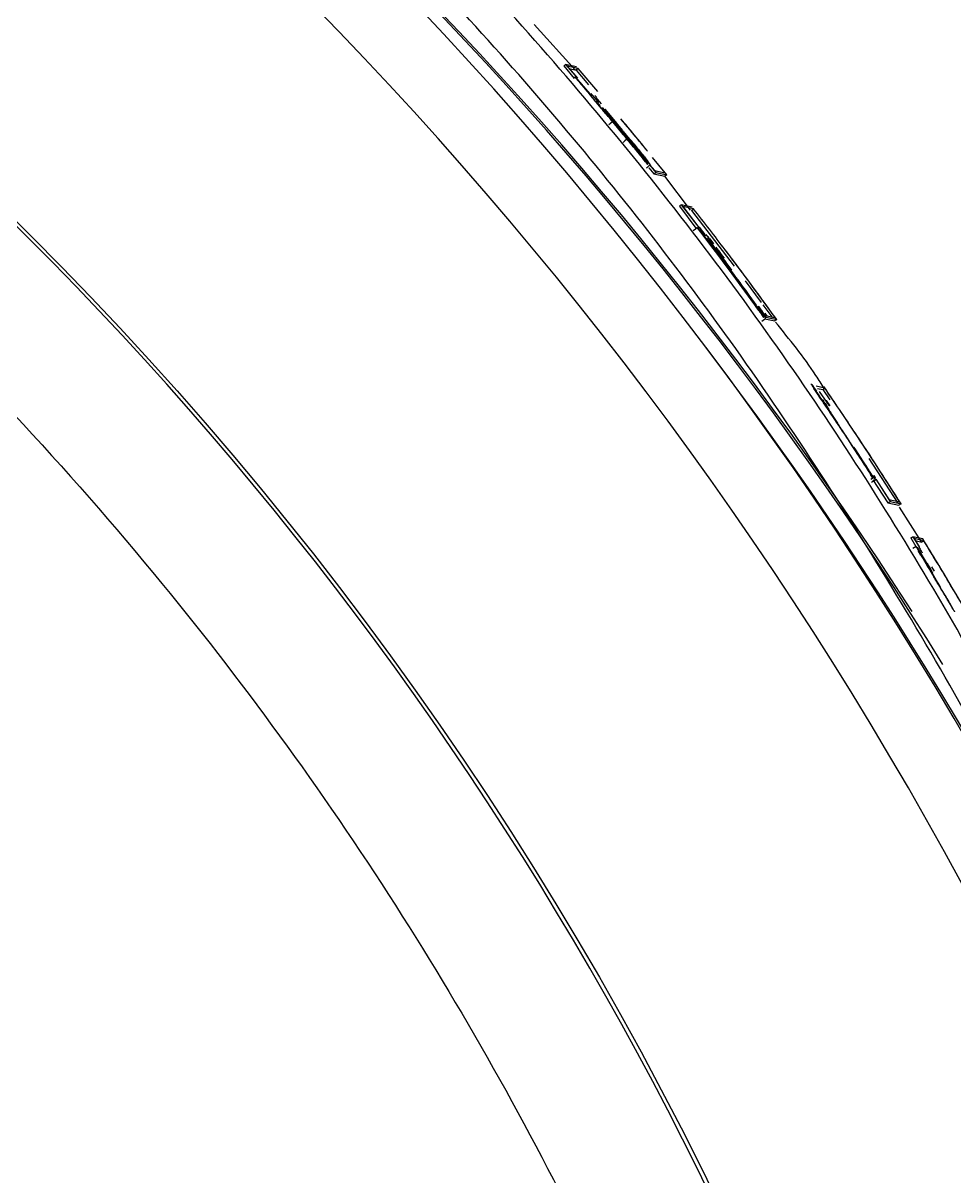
# Model space of a CAD drawing. Header units: millimetres. Extents: x 2454 to 4226, y 715 to 1968.
# Drawn here: x 3699 to 3715.88, y 1784.56 to 1805.46 of the extents above; entities that cross this region are included whole.
import ezdxf

# ---------------------------------------------------------------- set-up
doc = ezdxf.new("R2010")
doc.units = ezdxf.units.MM

msp = doc.modelspace()

# ---------------------------------------------------------------- linework, layer by layer
at = {"color": 7, "linetype": 'Continuous', "lineweight": 25}
for p, q in [((3709, 1804.611), (3708.259, 1805.432)), ((3708.795, 1804.681), (3708.985, 1804.452)), ((3708.828, 1804.71), (3709.045, 1804.458)), ((3709.026, 1804.667), (3708.828, 1804.71)), ((3708.855, 1804.68), (3709.045, 1804.458)), ((3709.052, 1804.637), (3708.855, 1804.68)), ((3708.894, 1804.634), (3709.018, 1804.607)), ((3709.052, 1804.637), (3709.018, 1804.607)), ((3709.018, 1804.607), (3709.244, 1804.341)), ((3709.409, 1804.219), (3709.052, 1804.637)), ((3709.292, 1804.147), (3709.099, 1804.371)), ((3709.11, 1804.358), (3709.265, 1804.178)), ((3709.299, 1804.133), (3709.11, 1804.358)), ((3709.246, 1804.187), (3709.243, 1804.188)), ((3709.25, 1804.186), (3709.247, 1804.187)), ((3709.274, 1804.154), (3709.274, 1804.154)), ((3709.275, 1804.154), (3709.28, 1804.152)), ((3709.28, 1804.152), (3709.278, 1804.15)), ((3709.357, 1804.146), (3709.384, 1804.113)), ((3709.374, 1804.116), (3709.384, 1804.113)), ((3709.476, 1803.995), (3709.374, 1804.116)), ((3709.377, 1804.033), (3709.377, 1804.032)), ((3709.407, 1804.012), (3709.427, 1803.988)), ((3709.446, 1803.969), (3709.424, 1803.996)), ((3709.451, 1803.963), (3709.446, 1803.969)), ((3709.603, 1803.764), (3709.474, 1803.919)), ((3709.587, 1803.807), (3709.49, 1803.922)), ((3709.61, 1803.779), (3709.49, 1803.922)), ((3709.616, 1803.78), (3709.493, 1803.926)), ((3709.616, 1803.778), (3709.493, 1803.924)), ((3709.623, 1803.777), (3709.497, 1803.927)), ((3709.537, 1803.9), (3709.709, 1803.691)), ((3709.538, 1803.899), (3709.753, 1803.64)), ((3709.691, 1803.715), (3709.538, 1803.899)), ((3709.58, 1803.83), (3709.584, 1803.834)), ((3709.554, 1803.825), (3709.554, 1803.824)), ((3709.623, 1803.749), (3709.59, 1803.789)), ((3709.602, 1803.765), (3709.599, 1803.765)), ((3709.602, 1803.77), (3709.605, 1803.769)), ((3709.753, 1803.588), (3709.602, 1803.77)), ((3709.604, 1803.764), (3709.603, 1803.764)), ((3709.604, 1803.768), (3709.605, 1803.769)), ((3709.605, 1803.769), (3709.756, 1803.588)), ((3709.617, 1803.778), (3709.623, 1803.777)), ((3709.755, 1803.588), (3709.623, 1803.749)), ((3709.63, 1803.731), (3709.887, 1803.421)), ((3709.634, 1803.73), (3709.631, 1803.731)), ((3709.871, 1803.441), (3709.631, 1803.731)), ((3709.633, 1803.729), (3709.634, 1803.73)), ((3709.638, 1803.746), (3709.644, 1803.744)), ((3709.641, 1803.742), (3709.644, 1803.744)), ((3710.188, 1803.081), (3709.644, 1803.744)), ((3710.19, 1803.081), (3709.645, 1803.744)), ((3709.855, 1803.521), (3709.656, 1803.758)), ((3709.709, 1803.686), (3709.703, 1803.682)), ((3709.72, 1803.653), (3709.724, 1803.655)), ((3709.753, 1803.588), (3709.756, 1803.588)), ((3709.776, 1803.584), (3709.78, 1803.588)), ((3709.781, 1803.554), (3709.784, 1803.554)), ((3709.937, 1803.365), (3709.781, 1803.554)), ((3709.784, 1803.554), (3709.783, 1803.553)), ((3709.94, 1803.365), (3709.784, 1803.554)), ((3709.834, 1803.486), (3709.835, 1803.487)), ((3710.182, 1803.083), (3709.861, 1803.476)), ((3710.093, 1803.209), (3709.888, 1803.459)), ((3709.92, 1803.424), (3709.918, 1803.422)), ((3709.92, 1803.424), (3710.021, 1803.302)), ((3709.937, 1803.365), (3709.94, 1803.365)), ((3709.966, 1803.331), (3709.938, 1803.366)), ((3709.949, 1803.375), (3709.953, 1803.378)), ((3710.196, 1803.08), (3709.953, 1803.378)), ((3710.033, 1803.294), (3709.96, 1803.381)), ((3709.964, 1803.331), (3709.967, 1803.331)), ((3710.279, 1802.944), (3709.964, 1803.331)), ((3709.966, 1803.329), (3709.967, 1803.331)), ((3709.967, 1803.331), (3710.172, 1803.079)), ((3710.021, 1803.302), (3710.018, 1803.3)), ((3710.17, 1803.078), (3710.172, 1803.079)), ((3710.206, 1803.038), (3710.171, 1803.081)), ((3710.182, 1803.083), (3710.188, 1803.081)), ((3710.19, 1803.081), (3710.196, 1803.08)), ((3710.208, 1803.032), (3710.206, 1803.03)), ((3710.23, 1803.005), (3710.208, 1803.032)), ((3710.21, 1803.049), (3710.224, 1803.046)), ((3710.217, 1803.04), (3710.224, 1803.046)), ((3710.317, 1802.93), (3710.224, 1803.046)), ((3710.228, 1803.003), (3710.23, 1803.005)), ((3710.275, 1803.012), (3710.258, 1803.033)), ((3710.631, 1802.743), (3710.402, 1803.025)), ((3710.657, 1802.711), (3710.402, 1803.025)), ((3710.316, 1802.896), (3710.279, 1802.944)), ((3710.335, 1802.921), (3710.303, 1802.961)), ((3710.313, 1802.901), (3710.315, 1802.902)), ((3710.332, 1802.838), (3710.425, 1802.726)), ((3710.336, 1802.92), (3710.358, 1802.893)), ((3710.351, 1802.887), (3710.459, 1802.754)), ((3710.352, 1802.887), (3710.435, 1802.785)), ((3710.435, 1802.785), (3710.631, 1802.743)), ((3710.425, 1802.726), (3710.622, 1802.683)), ((3710.459, 1802.754), (3710.657, 1802.711)), ((3710.657, 1802.711), (3710.622, 1802.683)), ((3711.09, 1802.07), (3710.624, 1802.684)), ((3710.922, 1802.169), (3711.241, 1801.757)), ((3711.12, 1802.126), (3710.922, 1802.169)), ((3710.887, 1802.141), (3711.187, 1801.742)), ((3711.144, 1802.094), (3710.948, 1802.137)), ((3710.948, 1802.137), (3711.241, 1801.757)), ((3711.109, 1802.066), (3711.144, 1802.094)), ((3711.109, 1802.066), (3711.882, 1801.054)), ((3711.273, 1801.674), (3711.207, 1801.758)), ((3711.285, 1801.665), (3711.224, 1801.742)), ((3711.246, 1801.761), (3711.347, 1801.628)), ((3711.262, 1801.695), (3711.278, 1801.707)), ((3711.31, 1801.625), (3711.273, 1801.674)), ((3711.278, 1801.707), (3711.356, 1801.603)), ((3711.327, 1801.61), (3711.285, 1801.665)), ((3711.304, 1801.641), (3711.307, 1801.643)), ((3711.363, 1801.609), (3711.307, 1801.684)), ((3711.404, 1801.517), (3711.307, 1801.643)), ((3711.5, 1801.374), (3711.31, 1801.625)), ((3711.501, 1801.38), (3711.327, 1801.61)), ((3711.501, 1801.461), (3711.374, 1801.629)), ((3711.443, 1801.503), (3711.419, 1801.535)), ((3711.436, 1801.547), (3711.44, 1801.55)), ((3711.44, 1801.55), (3711.507, 1801.46)), ((3711.5, 1801.473), (3711.44, 1801.55)), ((3711.431, 1801.517), (3711.509, 1801.414)), ((3711.438, 1801.456), (3711.44, 1801.457)), ((3711.44, 1801.457), (3711.502, 1801.374)), ((3711.531, 1801.338), (3711.44, 1801.457)), ((3711.443, 1801.503), (3711.446, 1801.503)), ((3711.468, 1801.423), (3711.473, 1801.427)), ((3711.469, 1801.468), (3711.472, 1801.468)), ((3711.473, 1801.427), (3711.473, 1801.427)), ((3711.493, 1801.443), (3711.48, 1801.46)), ((3711.494, 1801.375), (3711.537, 1801.319)), ((3711.499, 1801.375), (3711.494, 1801.375)), ((3711.502, 1801.374), (3711.5, 1801.374)), ((3711.523, 1801.34), (3711.525, 1801.34)), ((3711.527, 1801.339), (3711.531, 1801.338)), ((3711.789, 1800.989), (3711.527, 1801.339)), ((3711.622, 1801.219), (3711.528, 1801.345)), ((3711.529, 1801.337), (3711.531, 1801.338)), ((3711.635, 1801.251), (3711.536, 1801.385)), ((3711.553, 1801.36), (3711.634, 1801.252)), ((3711.624, 1801.254), (3711.702, 1801.149)), ((3711.731, 1801.113), (3711.624, 1801.254)), ((3711.634, 1801.252), (3711.632, 1801.252)), ((3711.637, 1801.251), (3711.635, 1801.251)), ((3711.657, 1801.217), (3711.726, 1801.125)), ((3711.658, 1801.217), (3711.66, 1801.217)), ((3711.767, 1801.072), (3711.658, 1801.217)), ((3711.66, 1801.217), (3711.659, 1801.216)), ((3711.833, 1800.985), (3711.66, 1801.217)), ((3711.661, 1801.216), (3711.663, 1801.216)), ((3711.834, 1800.985), (3711.661, 1801.216)), ((3711.663, 1801.216), (3711.662, 1801.215)), ((3711.836, 1800.985), (3711.663, 1801.216)), ((3711.682, 1801.153), (3711.725, 1801.097)), ((3711.702, 1801.149), (3711.682, 1801.153)), ((3711.688, 1801.14), (3711.682, 1801.142)), ((3711.764, 1801.082), (3711.691, 1801.181)), ((3711.711, 1801.118), (3711.719, 1801.116)), ((3711.719, 1801.116), (3711.797, 1801.01)), ((3711.721, 1801.116), (3711.731, 1801.113)), ((3711.798, 1801.011), (3711.721, 1801.116)), ((3711.726, 1801.109), (3711.731, 1801.113)), ((3711.701, 1801.106), (3711.703, 1801.108)), ((3711.703, 1801.108), (3711.789, 1800.989)), ((3711.724, 1801.08), (3711.703, 1801.108)), ((3711.841, 1800.919), (3711.724, 1801.08)), ((3711.737, 1801.094), (3711.744, 1801.099)), ((3711.744, 1801.058), (3711.751, 1801.056)), ((3711.745, 1801.051), (3711.751, 1801.056)), ((3711.752, 1801.072), (3711.76, 1801.078)), ((3711.869, 1800.913), (3711.794, 1801.012)), ((3711.822, 1800.946), (3711.829, 1800.951)), ((3712.256, 1800.354), (3711.841, 1800.919)), ((3711.882, 1800.863), (3712.234, 1800.383)), ((3712.081, 1800.6), (3711.9, 1800.847)), ((3712.088, 1800.599), (3711.906, 1800.846)), ((3711.914, 1800.815), (3711.998, 1800.701)), ((3711.944, 1800.796), (3711.939, 1800.803)), ((3712.079, 1800.789), (3712.367, 1800.397)), ((3712.088, 1800.599), (3712.081, 1800.6)), ((3712.107, 1800.565), (3712.114, 1800.564)), ((3712.208, 1800.426), (3712.107, 1800.565)), ((3712.114, 1800.564), (3712.11, 1800.561)), ((3712.209, 1800.432), (3712.114, 1800.564)), ((3712.388, 1800.188), (3712.267, 1800.355)), ((3712.307, 1800.277), (3712.287, 1800.306)), ((3712.293, 1800.319), (3712.301, 1800.326)), ((3712.295, 1800.316), (3712.302, 1800.32)), ((3712.333, 1800.284), (3712.3, 1800.328)), ((3712.302, 1800.32), (3712.322, 1800.292)), ((3712.323, 1800.294), (3712.302, 1800.32)), ((3712.308, 1800.289), (3712.315, 1800.288)), ((3712.395, 1800.168), (3712.308, 1800.289)), ((3712.311, 1800.285), (3712.315, 1800.288)), ((3712.388, 1800.23), (3712.315, 1800.331)), ((3712.315, 1800.288), (3712.417, 1800.146)), ((3712.316, 1800.287), (3712.322, 1800.292)), ((3712.356, 1800.279), (3712.324, 1800.322)), ((3712.325, 1800.316), (3712.418, 1800.187)), ((3712.363, 1800.265), (3712.347, 1800.286)), ((3712.397, 1800.356), (3712.559, 1800.136)), ((3712.381, 1800.061), (3712.454, 1800.114)), ((3712.417, 1800.146), (3712.388, 1800.188)), ((3712.436, 1800.101), (3712.613, 1800.063)), ((3712.447, 1800.161), (3712.625, 1800.122)), ((3712.453, 1800.132), (3712.649, 1800.089)), ((3712.649, 1800.089), (3712.613, 1800.063)), ((3713.279, 1798.91), (3713.269, 1798.925)), ((3713.336, 1798.849), (3713.29, 1798.914)), ((3713.319, 1798.846), (3713.367, 1798.774)), ((3713.389, 1798.745), (3713.319, 1798.846)), ((3713.375, 1798.791), (3713.336, 1798.849)), ((3713.522, 1798.846), (3713.362, 1798.881)), ((3713.39, 1798.841), (3713.485, 1798.821)), ((3713.485, 1798.821), (3713.522, 1798.846)), ((3713.485, 1798.821), (3713.61, 1798.634)), ((3713.367, 1798.774), (3713.363, 1798.775)), ((3713.388, 1798.739), (3713.392, 1798.738)), ((3713.418, 1798.702), (3713.389, 1798.745)), ((3713.392, 1798.738), (3713.688, 1798.296)), ((3713.604, 1798.525), (3713.427, 1798.786)), ((3713.555, 1798.524), (3713.497, 1798.611)), ((3713.538, 1798.622), (3713.543, 1798.625)), ((3713.543, 1798.625), (3713.61, 1798.524)), ((3713.598, 1798.545), (3713.543, 1798.625)), ((3713.515, 1798.557), (3713.527, 1798.554)), ((3713.528, 1798.565), (3713.53, 1798.566)), ((3713.53, 1798.566), (3713.557, 1798.525)), ((3713.549, 1798.537), (3713.53, 1798.566)), ((3713.537, 1798.543), (3713.555, 1798.517)), ((3713.542, 1798.52), (3713.544, 1798.519)), ((3713.544, 1798.519), (3713.718, 1798.257)), ((3713.546, 1798.519), (3713.555, 1798.517)), ((3713.555, 1798.517), (3713.549, 1798.514)), ((3713.61, 1798.524), (3713.604, 1798.525)), ((3714.01, 1797.807), (3714.029, 1797.778)), ((3714.03, 1797.781), (3714.03, 1797.782)), ((3714.319, 1797.572), (3714.84, 1796.762)), ((3714.235, 1797.474), (3714.254, 1797.445)), ((3714.252, 1797.443), (3714.254, 1797.445)), ((3714.384, 1797.227), (3714.348, 1797.285)), ((3714.352, 1797.196), (3714.403, 1797.229)), ((3714.403, 1797.229), (3714.376, 1797.271)), ((3714.389, 1797.251), (3714.403, 1797.229)), ((3714.39, 1797.187), (3714.664, 1796.77)), ((3714.441, 1797.208), (3714.414, 1797.252)), ((3714.436, 1797.217), (3714.441, 1797.221)), ((3714.444, 1797.197), (3714.702, 1796.794)), ((3714.444, 1797.197), (3714.681, 1796.828)), ((3714.664, 1796.77), (3714.862, 1796.727)), ((3714.681, 1796.828), (3714.878, 1796.786)), ((3714.702, 1796.794), (3714.9, 1796.751)), ((3714.9, 1796.751), (3714.862, 1796.727)), ((3715.268, 1796.061), (3714.87, 1796.691)), ((3715.077, 1796.133), (3715.115, 1796.156)), ((3715.077, 1796.133), (3715.168, 1795.977)), ((3715.115, 1796.156), (3715.227, 1795.972)), ((3715.294, 1796.117), (3715.115, 1796.156)), ((3715.314, 1796.083), (3715.137, 1796.122)), ((3715.137, 1796.122), (3715.227, 1795.972)), ((3715.172, 1795.98), (3715.115, 1795.945)), ((3715.159, 1796.085), (3715.276, 1796.059)), ((3715.181, 1795.965), (3715.172, 1795.98)), ((3715.235, 1795.901), (3715.192, 1795.969)), ((3715.258, 1795.824), (3715.215, 1795.892)), ((3715.217, 1795.898), (3715.261, 1795.824)), ((3715.282, 1795.793), (3715.217, 1795.898)), ((3715.22, 1795.968), (3715.237, 1795.978)), ((3715.233, 1795.973), (3715.222, 1795.966)), ((3715.271, 1795.841), (3715.235, 1795.901)), ((3715.314, 1796.083), (3715.276, 1796.059)), ((3715.261, 1795.824), (3715.258, 1795.824)), ((3715.379, 1795.66), (3715.271, 1795.841)), ((3715.28, 1795.787), (3715.284, 1795.786)), ((3715.308, 1795.748), (3715.282, 1795.793)), ((3715.284, 1795.786), (3715.556, 1795.328)), ((3715.437, 1795.564), (3715.383, 1795.654)), ((3715.41, 1795.596), (3715.398, 1795.598)), ((3715.435, 1795.558), (3715.402, 1795.611)), ((3715.411, 1795.607), (3715.413, 1795.608)), ((3715.413, 1795.608), (3715.439, 1795.565)), ((3715.457, 1795.535), (3715.413, 1795.608)), ((3715.423, 1795.56), (3715.425, 1795.56)), ((3715.585, 1795.288), (3715.425, 1795.56)), ((3715.426, 1795.56), (3715.435, 1795.558)), ((3715.435, 1795.558), (3715.429, 1795.554)), ((3715.506, 1795.532), (3715.461, 1795.608))]:
    msp.add_line(p, q, dxfattribs=at)
at = {"color": 7, "linetype": 'Continuous', "lineweight": 25, "flags": 128}
for points in [[(3708.795, 1804.681), (3708.814, 1804.697), (3708.828, 1804.71)], [(3709.677, 1803.671), (3709.638, 1803.639), (3709.608, 1803.614)], [(3709.724, 1803.655), (3709.708, 1803.675), (3709.692, 1803.695)], [(3709.835, 1803.487), (3709.853, 1803.464), (3709.871, 1803.441)], [(3709.938, 1803.354), (3709.899, 1803.322), (3709.868, 1803.297)], [(3710.306, 1802.904), (3710.29, 1802.925), (3710.275, 1802.945)], [(3710.289, 1802.837), (3710.319, 1802.862), (3710.339, 1802.877), (3710.358, 1802.893)], [(3710.425, 1802.726), (3710.444, 1802.742), (3710.459, 1802.754)], [(3710.887, 1802.141), (3710.907, 1802.157), (3710.922, 1802.169)], [(3711.136, 1801.703), (3711.176, 1801.733), (3711.207, 1801.758)], [(3711.246, 1801.761), (3711.228, 1801.747), (3711.22, 1801.741)], [(3711.632, 1801.252), (3711.621, 1801.266), (3711.61, 1801.28)], [(3711.744, 1801.099), (3711.752, 1801.088), (3711.76, 1801.078)], [(3712.418, 1800.187), (3712.403, 1800.209), (3712.388, 1800.23)], [(3714.364, 1797.141), (3714.385, 1797.154), (3714.407, 1797.168), (3714.44, 1797.189)], [(3714.664, 1796.77), (3714.685, 1796.784), (3714.702, 1796.794)]]:
    msp.add_lwpolyline(points, dxfattribs=at)
at = {"color": 7, "linetype": 'Continuous', "lineweight": 25}
msp.add_circle((3653.846, 1756.28), 64.082, dxfattribs=at)
for centre, radius, start, end in [((3653.846, 1756.28), 72, 10.3061, 79.6939), ((3653.846, 1756.28), 70.65, 10.3061, 79.6939), ((3653.846, 1756.28), 64.023, 270, 180.00002), ((3654.513, 1755.91), 71.996, 32.6977, 61.00278), ((3654.46, 1755.922), 71.996, 31.78427, 59.67634), ((3653.846, 1756.28), 61.611, 90, 360), ((3661.671, 1765.478), 61.393, 37.59165, 37.63143), ((3654.054, 1756.006), 72, 9.45093, 37.30639)]:
    msp.add_arc(centre, radius, start, end, dxfattribs=at)
for points, knots in [([(3722.297, 1778.891), (3722.259, 1779.061), (3721.819, 1781.047), (3720.514, 1784.734), (3718.426, 1789.835), (3715.893, 1794.661), (3712.992, 1799.251), (3709.679, 1803.619), (3706.006, 1807.689), (3702.04, 1811.398), (3697.782, 1814.769), (3693.21, 1817.793), (3688.402, 1820.418), (3683.44, 1822.595), (3678.568, 1824.307), (3675.288, 1825.087), (3673.747, 1825.454)], [0, 0, 0, 0, 0.007378, 0.086277, 0.165173, 0.241101, 0.317028, 0.395164, 0.4733, 0.549225, 0.62515, 0.703278, 0.781408, 0.857129, 0.932849, 1, 1, 1, 1]), ([(3717.846, 1789.314), (3717.735, 1789.576), (3716.906, 1791.527), (3714.953, 1794.98), (3712.009, 1799.563), (3708.686, 1803.815), (3705.068, 1807.736), (3701.135, 1811.341), (3696.923, 1814.611), (3692.447, 1817.492), (3688.56, 1819.646), (3686.103, 1820.674), (3685.282, 1821.017)], [0, 0, 0, 0, 0.01838, 0.13679, 0.255201, 0.369862, 0.484523, 0.599183, 0.713843, 0.828197, 0.942553, 1, 1, 1, 1]), ([(3653.846, 1817.891), (3656.223, 1817.811), (3661.075, 1817.648), (3668.39, 1816.298), (3675.738, 1814.05), (3682.933, 1810.788), (3689.776, 1806.548), (3696.072, 1801.392), (3701.492, 1795.601), (3705.977, 1789.394), (3709.531, 1782.977), (3712.253, 1776.321), (3714.128, 1769.578), (3715.255, 1762.888), (3715.391, 1758.454), (3715.457, 1756.28)], [0, 0, 0, 0, 0.0736754, 0.1504344, 0.2298849, 0.3115242, 0.3947507, 0.4788859, 0.5632051, 0.6400411, 0.7158686, 0.7901842, 0.8625449, 0.9325805, 1, 1, 1, 1]), ([(3708.995, 1804.491), (3709.056, 1804.42), (3709.169, 1804.288), (3709.257, 1804.182), (3709.298, 1804.133)], [0, 0, 0, 0, 0.53606, 1, 1, 1, 1]), ([(3708.995, 1804.491), (3709.005, 1804.48), (3709.023, 1804.46), (3709.049, 1804.431), (3709.064, 1804.413), (3709.071, 1804.404)], [0, 0, 0, 0, 0.399048, 0.699524, 1, 1, 1, 1]), ([(3708.997, 1804.48), (3709.042, 1804.427), (3709.107, 1804.351), (3709.19, 1804.253), (3709.227, 1804.209), (3709.246, 1804.187)], [0, 0, 0, 0, 0.545268, 0.772598, 1, 1, 1, 1]), ([(3709.061, 1804.407), (3709.051, 1804.419), (3709.029, 1804.443), (3709.008, 1804.468), (3708.997, 1804.48)], [0, 0, 0, 0, 0.499999, 1, 1, 1, 1]), ([(3709.061, 1804.407), (3709.067, 1804.4), (3709.077, 1804.388), (3709.111, 1804.347), (3709.155, 1804.296), (3709.2, 1804.242), (3709.231, 1804.205), (3709.247, 1804.187)], [0, 0, 0, 0, 0.179038, 0.350425, 0.567537, 0.78391, 1, 1, 1, 1]), ([(3709.071, 1804.404), (3709.076, 1804.399), (3709.085, 1804.388), (3709.095, 1804.377), (3709.099, 1804.371)], [0, 0, 0, 0, 0.500058, 1, 1, 1, 1]), ([(3709.188, 1804.26), (3709.199, 1804.247), (3709.219, 1804.223), (3709.239, 1804.199), (3709.25, 1804.186)], [0, 0, 0, 0, 0.499999, 1, 1, 1, 1]), ([(3709.28, 1804.152), (3709.265, 1804.17), (3709.234, 1804.206), (3709.204, 1804.242), (3709.188, 1804.26)], [0, 0, 0, 0, 0.5, 1, 1, 1, 1]), ([(3709.243, 1804.188), (3709.25, 1804.179), (3709.266, 1804.161), (3709.281, 1804.143), (3709.289, 1804.134)], [0, 0, 0, 0, 0.499997, 1, 1, 1, 1]), ([(3709.592, 1803.772), (3709.582, 1803.785), (3709.561, 1803.81), (3709.499, 1803.885), (3709.405, 1803.998), (3709.325, 1804.093), (3709.274, 1804.154)], [0, 0, 0, 0, 0.161501, 0.319112, 0.564396, 1, 1, 1, 1]), ([(3709.274, 1804.154), (3709.274, 1804.153), (3709.275, 1804.152), (3709.284, 1804.14), (3709.289, 1804.134)], [0, 0, 0, 0, 0.561144, 1, 1, 1, 1]), ([(3709.599, 1803.765), (3709.546, 1803.83), (3709.438, 1803.96), (3709.329, 1804.089), (3709.275, 1804.154)], [0, 0, 0, 0, 0.5, 1, 1, 1, 1]), ([(3709.429, 1804.019), (3709.421, 1804.027), (3709.389, 1804.065), (3709.345, 1804.116), (3709.307, 1804.16), (3709.288, 1804.183), (3709.287, 1804.184)], [0, 0, 0, 0, 0.127333, 0.546824, 0.983497, 1, 1, 1, 1]), ([(3709.357, 1804.102), (3709.373, 1804.083), (3709.394, 1804.058), (3709.421, 1804.027), (3709.428, 1804.018)], [0, 0, 0, 0, 0.711563, 1, 1, 1, 1]), ([(3709.377, 1804.033), (3709.401, 1804.005), (3709.451, 1803.946), (3709.526, 1803.856), (3709.577, 1803.795), (3709.602, 1803.765)], [0, 0, 0, 0, 0.318524, 0.65916, 1, 1, 1, 1]), ([(3709.436, 1803.966), (3709.426, 1803.977), (3709.407, 1803.999), (3709.387, 1804.022), (3709.377, 1804.033)], [0, 0, 0, 0, 0.499999, 1, 1, 1, 1]), ([(3709.474, 1803.919), (3709.468, 1803.927), (3709.455, 1803.942), (3709.442, 1803.958), (3709.436, 1803.966)], [0, 0, 0, 0, 0.5, 1, 1, 1, 1]), ([(3709.532, 1803.894), (3709.535, 1803.891), (3709.546, 1803.878), (3709.562, 1803.859), (3709.58, 1803.838), (3709.592, 1803.823), (3709.6, 1803.814), (3709.604, 1803.809), (3709.605, 1803.809), (3709.601, 1803.814), (3709.587, 1803.83), (3709.565, 1803.857), (3709.543, 1803.883), (3709.533, 1803.895)], [0, 0, 0, 0, 0.045596, 0.179681, 0.24672, 0.345887, 0.395418, 0.436403, 0.477515, 0.539199, 0.657571, 0.840039, 1, 1, 1, 1]), ([(3709.692, 1803.695), (3709.671, 1803.721), (3709.634, 1803.765), (3709.581, 1803.828), (3709.55, 1803.865), (3709.535, 1803.884)], [0, 0, 0, 0, 0.407309, 0.703433, 1, 1, 1, 1]), ([(3709.583, 1803.837), (3709.588, 1803.832), (3709.594, 1803.824), (3709.606, 1803.81), (3709.614, 1803.799), (3709.626, 1803.786), (3709.635, 1803.775), (3709.646, 1803.762), (3709.654, 1803.752), (3709.662, 1803.743), (3709.666, 1803.737), (3709.672, 1803.731), (3709.676, 1803.725), (3709.682, 1803.719), (3709.686, 1803.713), (3709.692, 1803.706), (3709.696, 1803.701), (3709.702, 1803.694), (3709.706, 1803.689), (3709.709, 1803.686)], [0, 0, 0, 0, 0.107156, 0.160734, 0.26789, 0.321468, 0.428624, 0.482202, 0.589358, 0.616147, 0.669725, 0.696514, 0.750092, 0.776881, 0.830459, 0.857248, 0.910826, 0.937615, 1, 1, 1, 1]), ([(3709.554, 1803.825), (3709.563, 1803.814), (3709.579, 1803.794), (3709.596, 1803.774), (3709.604, 1803.764)], [0, 0, 0, 0, 0.499999, 1, 1, 1, 1]), ([(3709.634, 1803.73), (3709.621, 1803.746), (3709.594, 1803.777), (3709.568, 1803.809), (3709.554, 1803.825)], [0, 0, 0, 0, 0.5, 1, 1, 1, 1]), ([(3709.619, 1803.766), (3709.617, 1803.77), (3709.61, 1803.778), (3709.599, 1803.791), (3709.591, 1803.801), (3709.587, 1803.807)], [0, 0, 0, 0, 0.25, 0.625, 1, 1, 1, 1]), ([(3709.592, 1803.772), (3709.606, 1803.755), (3709.635, 1803.722), (3709.663, 1803.688), (3709.677, 1803.671)], [0, 0, 0, 0, 0.499825, 1, 1, 1, 1]), ([(3709.605, 1803.766), (3709.656, 1803.704), (3709.786, 1803.548), (3710.024, 1803.258), (3710.209, 1803.029), (3710.316, 1802.896)], [0, 0, 0, 0, 0.214311, 0.542962, 1, 1, 1, 1]), ([(3709.677, 1803.671), (3709.669, 1803.681), (3709.652, 1803.701), (3709.636, 1803.721), (3709.628, 1803.732)], [0, 0, 0, 0, 0.499998, 1, 1, 1, 1]), ([(3709.638, 1803.746), (3709.645, 1803.738), (3709.655, 1803.725), (3709.67, 1803.707), (3709.678, 1803.697), (3709.682, 1803.692)], [0, 0, 0, 0, 0.42963, 0.714815, 1, 1, 1, 1]), ([(3709.92, 1803.424), (3709.885, 1803.469), (3709.821, 1803.548), (3709.743, 1803.644), (3709.709, 1803.686)], [0, 0, 0, 0, 0.561264, 1, 1, 1, 1]), ([(3709.748, 1803.639), (3709.797, 1803.579), (3709.921, 1803.43), (3710.117, 1803.191), (3710.262, 1803.011), (3710.335, 1802.921)], [0, 0, 0, 0, 0.251638, 0.62578, 1, 1, 1, 1]), ([(3709.748, 1803.639), (3709.794, 1803.582), (3709.876, 1803.482), (3709.977, 1803.357), (3710.021, 1803.302)], [0, 0, 0, 0, 0.564192, 1, 1, 1, 1]), ([(3710.297, 1803.154), (3710.248, 1803.215), (3710.093, 1803.406), (3709.935, 1803.595), (3709.827, 1803.724)], [0, 0, 0, 0, 0.316871, 1, 1, 1, 1]), ([(3710.31, 1803.138), (3710.266, 1803.194), (3710.106, 1803.391), (3709.944, 1803.585), (3709.827, 1803.724)], [0, 0, 0, 0, 0.2820861, 1, 1, 1, 1]), ([(3709.753, 1803.605), (3709.773, 1803.581), (3709.813, 1803.532), (3709.875, 1803.458), (3709.916, 1803.407), (3709.937, 1803.382)], [0, 0, 0, 0, 0.316843, 0.658364, 1, 1, 1, 1]), ([(3709.753, 1803.605), (3709.762, 1803.595), (3709.778, 1803.576), (3709.801, 1803.549), (3709.815, 1803.532), (3709.823, 1803.523)], [0, 0, 0, 0, 0.363875, 0.681938, 1, 1, 1, 1]), ([(3709.78, 1803.588), (3709.8, 1803.564), (3709.838, 1803.518), (3709.896, 1803.448), (3709.934, 1803.401), (3709.953, 1803.378)], [0, 0, 0, 0, 0.3370376, 0.6684619, 1, 1, 1, 1]), ([(3709.78, 1803.588), (3709.789, 1803.577), (3709.806, 1803.557), (3709.831, 1803.528), (3709.847, 1803.509), (3709.855, 1803.5)], [0, 0, 0, 0, 0.358307, 0.679154, 1, 1, 1, 1]), ([(3709.823, 1803.523), (3709.826, 1803.519), (3709.832, 1803.511), (3709.842, 1803.5), (3709.851, 1803.488), (3709.858, 1803.48), (3709.861, 1803.476)], [0, 0, 0, 0, 0.25, 0.5, 0.75, 1, 1, 1, 1]), ([(3709.835, 1803.487), (3709.84, 1803.482), (3709.849, 1803.47), (3709.858, 1803.459), (3709.863, 1803.453)], [0, 0, 0, 0, 0.5, 1, 1, 1, 1]), ([(3709.855, 1803.5), (3709.858, 1803.496), (3709.863, 1803.489), (3709.871, 1803.479), (3709.88, 1803.469), (3709.885, 1803.463), (3709.888, 1803.459)], [0, 0, 0, 0, 0.2500001, 0.5000001, 0.7500002, 1, 1, 1, 1]), ([(3709.916, 1803.386), (3709.907, 1803.398), (3709.889, 1803.42), (3709.872, 1803.442), (3709.863, 1803.453)], [0, 0, 0, 0, 0.5, 1, 1, 1, 1]), ([(3709.887, 1803.421), (3709.89, 1803.416), (3709.902, 1803.401), (3709.922, 1803.375), (3709.933, 1803.361), (3709.938, 1803.354)], [0, 0, 0, 0, 0.188148, 0.593758, 1, 1, 1, 1]), ([(3710.275, 1802.945), (3710.236, 1802.992), (3710.158, 1803.09), (3710.038, 1803.237), (3709.956, 1803.337), (3709.916, 1803.386)], [0, 0, 0, 0, 0.321857, 0.660882, 1, 1, 1, 1]), ([(3709.938, 1803.354), (3709.954, 1803.335), (3709.985, 1803.296), (3710.017, 1803.258), (3710.033, 1803.238)], [0, 0, 0, 0, 0.500004, 1, 1, 1, 1]), ([(3709.942, 1803.353), (3709.946, 1803.349), (3709.951, 1803.342), (3709.958, 1803.333), (3709.963, 1803.327), (3709.969, 1803.32), (3709.974, 1803.314), (3709.979, 1803.307), (3709.985, 1803.301), (3709.99, 1803.294), (3709.995, 1803.288), (3710.001, 1803.281), (3710.008, 1803.273), (3710.015, 1803.264), (3710.022, 1803.255), (3710.027, 1803.249), (3710.032, 1803.242), (3710.038, 1803.236), (3710.043, 1803.229), (3710.048, 1803.223), (3710.054, 1803.216), (3710.059, 1803.21), (3710.064, 1803.203), (3710.07, 1803.197), (3710.075, 1803.19), (3710.082, 1803.182), (3710.089, 1803.173), (3710.096, 1803.164), (3710.101, 1803.158), (3710.107, 1803.151), (3710.112, 1803.145), (3710.117, 1803.138), (3710.122, 1803.132), (3710.128, 1803.125), (3710.133, 1803.119), (3710.138, 1803.112), (3710.144, 1803.106), (3710.149, 1803.099), (3710.156, 1803.09), (3710.163, 1803.082), (3710.17, 1803.073), (3710.175, 1803.067), (3710.181, 1803.06), (3710.186, 1803.053), (3710.191, 1803.047), (3710.196, 1803.04), (3710.202, 1803.034), (3710.207, 1803.027), (3710.212, 1803.021), (3710.217, 1803.014), (3710.223, 1803.008), (3710.23, 1802.999), (3710.237, 1802.99), (3710.244, 1802.982), (3710.249, 1802.975), (3710.254, 1802.969), (3710.26, 1802.962), (3710.265, 1802.956), (3710.27, 1802.949), (3710.275, 1802.942), (3710.281, 1802.936), (3710.286, 1802.929), (3710.291, 1802.923), (3710.296, 1802.916), (3710.301, 1802.91), (3710.305, 1802.906), (3710.306, 1802.904)], [0, 0, 0, 0, 0.029047, 0.043572, 0.058097, 0.072622, 0.087147, 0.101672, 0.116197, 0.130722, 0.145247, 0.159772, 0.174297, 0.203346, 0.217871, 0.232396, 0.246921, 0.261446, 0.275971, 0.290496, 0.305021, 0.319546, 0.334071, 0.348596, 0.36312, 0.377645, 0.406695, 0.42122, 0.435745, 0.45027, 0.464795, 0.47932, 0.493845, 0.50837, 0.522895, 0.537419, 0.551944, 0.566469, 0.580994, 0.610044, 0.624569, 0.639094, 0.653619, 0.668144, 0.682669, 0.697194, 0.711718, 0.726243, 0.740768, 0.755293, 0.769818, 0.784343, 0.813393, 0.827918, 0.842443, 0.856968, 0.871493, 0.886017, 0.900542, 0.915067, 0.929592, 0.944117, 0.958642, 0.973167, 0.986584, 1, 1, 1, 1]), ([(3709.942, 1803.353), (3709.954, 1803.338), (3709.971, 1803.316), (3709.999, 1803.281), (3710.015, 1803.26), (3710.027, 1803.246), (3710.033, 1803.238)], [0, 0, 0, 0, 0.565213, 0.811693, 0.907544, 1, 1, 1, 1]), ([(3709.963, 1803.382), (3709.985, 1803.356), (3710.024, 1803.309), (3710.051, 1803.275), (3710.063, 1803.261)], [0, 0, 0, 0, 0.567146, 1, 1, 1, 1]), ([(3710.264, 1803.011), (3710.239, 1803.043), (3710.165, 1803.136), (3710.049, 1803.28), (3709.971, 1803.375)], [0, 0, 0, 0, 0.338151, 1, 1, 1, 1]), ([(3710.258, 1803.033), (3710.213, 1803.087), (3710.139, 1803.177), (3710.019, 1803.322), (3709.973, 1803.378)], [0, 0, 0, 0, 0.613602, 1, 1, 1, 1]), ([(3709.973, 1803.376), (3709.987, 1803.359), (3710.067, 1803.264), (3710.19, 1803.112), (3710.278, 1803.005), (3710.322, 1802.951)], [0, 0, 0, 0, 0.0993513, 0.5441852, 1, 1, 1, 1]), ([(3710.303, 1802.961), (3710.254, 1803.023), (3710.184, 1803.109), (3710.093, 1803.22), (3710.053, 1803.269), (3710.033, 1803.294)], [0, 0, 0, 0, 0.552792, 0.776384, 1, 1, 1, 1]), ([(3710.205, 1803.07), (3710.196, 1803.081), (3710.159, 1803.128), (3710.121, 1803.174), (3710.093, 1803.208)], [0, 0, 0, 0, 0.243766, 1, 1, 1, 1]), ([(3710.172, 1803.079), (3710.178, 1803.072), (3710.19, 1803.057), (3710.209, 1803.033), (3710.213, 1803.029), (3710.215, 1803.026)], [0, 0, 0, 0, 0.3147807, 0.6408194, 1, 1, 1, 1]), ([(3710.222, 1803.031), (3710.221, 1803.033), (3710.211, 1803.045), (3710.2, 1803.058), (3710.191, 1803.07)], [0, 0, 0, 0, 0.093681, 1, 1, 1, 1]), ([(3710.315, 1802.902), (3710.31, 1802.909), (3710.3, 1802.921), (3710.273, 1802.956), (3710.239, 1802.997), (3710.217, 1803.025), (3710.206, 1803.038)], [0, 0, 0, 0, 0.29265, 0.574733, 0.788951, 1, 1, 1, 1]), ([(3710.215, 1803.025), (3710.215, 1803.025), (3710.216, 1803.024), (3710.212, 1803.028), (3710.208, 1803.032)], [0, 0, 0, 0, 0.042658, 1, 1, 1, 1]), ([(3710.21, 1803.049), (3710.217, 1803.04), (3710.228, 1803.026), (3710.242, 1803.008), (3710.249, 1802.999), (3710.253, 1802.995)], [0, 0, 0, 0, 0.5, 0.75, 1, 1, 1, 1]), ([(3710.23, 1803.005), (3710.233, 1803.002), (3710.238, 1802.997), (3710.255, 1802.976), (3710.283, 1802.942), (3710.304, 1802.915), (3710.315, 1802.902)], [0, 0, 0, 0, 0.291035, 0.576122, 0.791533, 1, 1, 1, 1]), ([(3710.322, 1802.951), (3710.31, 1802.966), (3710.29, 1802.991), (3710.278, 1803.007), (3710.274, 1803.013), (3710.274, 1803.012), (3710.275, 1803.012)], [0, 0, 0, 0, 0.392761, 0.657667, 0.926528, 1, 1, 1, 1]), ([(3712.625, 1800.122), (3712.475, 1800.328), (3712.176, 1800.74), (3711.683, 1801.398), (3711.336, 1801.847), (3711.144, 1802.094)], [0, 0, 0, 0, 0.309932, 0.619864, 1, 1, 1, 1]), ([(3711.207, 1801.758), (3711.258, 1801.691), (3711.332, 1801.594), (3711.429, 1801.466), (3711.476, 1801.405), (3711.499, 1801.375)], [0, 0, 0, 0, 0.521809, 0.760895, 1, 1, 1, 1]), ([(3711.224, 1801.742), (3711.293, 1801.652), (3711.397, 1801.516), (3711.534, 1801.335), (3711.603, 1801.244), (3711.637, 1801.198)], [0, 0, 0, 0, 0.499854, 0.749917, 1, 1, 1, 1]), ([(3711.307, 1801.684), (3711.296, 1801.697), (3711.276, 1801.722), (3711.256, 1801.748), (3711.246, 1801.761)], [0, 0, 0, 0, 0.500056, 1, 1, 1, 1]), ([(3711.278, 1801.707), (3711.29, 1801.691), (3711.314, 1801.66), (3711.342, 1801.624), (3711.358, 1801.604), (3711.362, 1801.599)], [0, 0, 0, 0, 0.4427839, 0.8655346, 1, 1, 1, 1]), ([(3711.307, 1801.643), (3711.351, 1801.584), (3711.429, 1801.479), (3711.479, 1801.41), (3711.501, 1801.38)], [0, 0, 0, 0, 0.556398, 1, 1, 1, 1]), ([(3711.48, 1801.46), (3711.466, 1801.478), (3711.439, 1801.513), (3711.412, 1801.548), (3711.399, 1801.565)], [0, 0, 0, 0, 0.499872, 1, 1, 1, 1]), ([(3711.401, 1801.591), (3711.415, 1801.573), (3711.434, 1801.548), (3711.453, 1801.523), (3711.458, 1801.516)], [0, 0, 0, 0, 0.718231, 1, 1, 1, 1]), ([(3711.528, 1801.345), (3711.522, 1801.352), (3711.507, 1801.374), (3711.462, 1801.437), (3711.428, 1801.483), (3711.404, 1801.517)], [0, 0, 0, 0, 0.119157, 0.35747, 1, 1, 1, 1]), ([(3711.61, 1801.28), (3711.595, 1801.3), (3711.565, 1801.341), (3711.518, 1801.404), (3711.485, 1801.447), (3711.469, 1801.468)], [0, 0, 0, 0, 0.323707, 0.661738, 1, 1, 1, 1]), ([(3711.473, 1801.427), (3711.516, 1801.37), (3711.57, 1801.298), (3711.635, 1801.213), (3711.668, 1801.168), (3711.684, 1801.146), (3711.686, 1801.142), (3711.688, 1801.14)], [0, 0, 0, 0, 0.489071, 0.616077, 0.742675, 0.869154, 1, 1, 1, 1]), ([(3711.67, 1801.168), (3711.666, 1801.173), (3711.658, 1801.183), (3711.63, 1801.22), (3711.565, 1801.306), (3711.51, 1801.379), (3711.473, 1801.427)], [0, 0, 0, 0, 0.128343, 0.252808, 0.509044, 1, 1, 1, 1]), ([(3711.537, 1801.319), (3711.532, 1801.326), (3711.524, 1801.339), (3711.524, 1801.34), (3711.523, 1801.34)], [0, 0, 0, 0, 0.558776, 1, 1, 1, 1]), ([(3711.544, 1801.367), (3711.58, 1801.319), (3711.652, 1801.223), (3711.713, 1801.14), (3711.744, 1801.099)], [0, 0, 0, 0, 0.49678, 1, 1, 1, 1]), ([(3711.548, 1801.397), (3711.563, 1801.378), (3711.613, 1801.312), (3711.662, 1801.246), (3711.697, 1801.2)], [0, 0, 0, 0, 0.296009, 1, 1, 1, 1]), ([(3712.649, 1800.089), (3712.499, 1800.295), (3712.2, 1800.707), (3711.888, 1801.127), (3711.725, 1801.34), (3711.717, 1801.35)], [0, 0, 0, 0, 0.487275, 0.974549, 1, 1, 1, 1]), ([(3711.59, 1801.314), (3711.598, 1801.303), (3711.614, 1801.282), (3711.629, 1801.261), (3711.637, 1801.251)], [0, 0, 0, 0, 0.500001, 1, 1, 1, 1]), ([(3711.66, 1801.223), (3711.649, 1801.238), (3711.625, 1801.268), (3711.602, 1801.299), (3711.59, 1801.314)], [0, 0, 0, 0, 0.500001, 1, 1, 1, 1]), ([(3711.682, 1801.142), (3711.68, 1801.143), (3711.679, 1801.144), (3711.661, 1801.168), (3711.646, 1801.188), (3711.632, 1801.207), (3711.622, 1801.219)], [0, 0, 0, 0, 0.51743, 0.648617, 0.775842, 1, 1, 1, 1]), ([(3711.637, 1801.198), (3711.653, 1801.177), (3711.685, 1801.135), (3711.726, 1801.08), (3711.743, 1801.058), (3711.743, 1801.058), (3711.744, 1801.058)], [0, 0, 0, 0, 0.267162, 0.539705, 0.767176, 1, 1, 1, 1]), ([(3711.76, 1801.078), (3711.749, 1801.092), (3711.729, 1801.119), (3711.694, 1801.167), (3711.669, 1801.2), (3711.657, 1801.217)], [0, 0, 0, 0, 0.332831, 0.665774, 1, 1, 1, 1]), ([(3711.691, 1801.181), (3711.686, 1801.188), (3711.676, 1801.202), (3711.665, 1801.216), (3711.66, 1801.223)], [0, 0, 0, 0, 0.500003, 1, 1, 1, 1]), ([(3711.751, 1801.056), (3711.751, 1801.057), (3711.75, 1801.059), (3711.733, 1801.082), (3711.705, 1801.121), (3711.681, 1801.152), (3711.67, 1801.168)], [0, 0, 0, 0, 0.2893283, 0.5737605, 0.7902147, 1, 1, 1, 1]), ([(3711.725, 1801.097), (3711.72, 1801.104), (3711.712, 1801.116), (3711.712, 1801.117), (3711.711, 1801.118)], [0, 0, 0, 0, 0.558776, 1, 1, 1, 1]), ([(3711.794, 1801.012), (3711.894, 1800.875), (3712.076, 1800.628), (3712.214, 1800.436), (3712.275, 1800.35)], [0, 0, 0, 0, 0.554405, 1, 1, 1, 1]), ([(3711.819, 1800.947), (3711.84, 1800.918), (3711.877, 1800.867), (3711.903, 1800.83), (3711.914, 1800.815)], [0, 0, 0, 0, 0.558796, 1, 1, 1, 1]), ([(3711.998, 1800.701), (3711.982, 1800.725), (3711.952, 1800.766), (3711.915, 1800.817), (3711.893, 1800.847), (3711.882, 1800.863)], [0, 0, 0, 0, 0.3925465, 0.6962154, 1, 1, 1, 1]), ([(3712.29, 1800.329), (3712.227, 1800.418), (3712.114, 1800.577), (3711.961, 1800.786), (3711.894, 1800.878)], [0, 0, 0, 0, 0.564447, 1, 1, 1, 1]), ([(3712.243, 1800.388), (3712.194, 1800.456), (3712.094, 1800.592), (3711.994, 1800.728), (3711.944, 1800.796)], [0, 0, 0, 0, 0.49886, 1, 1, 1, 1]), ([(3711.997, 1800.714), (3712.05, 1800.642), (3712.135, 1800.526), (3712.219, 1800.41), (3712.251, 1800.366)], [0, 0, 0, 0, 0.619353, 1, 1, 1, 1]), ([(3712.234, 1800.383), (3712.243, 1800.37), (3712.262, 1800.345), (3712.292, 1800.303), (3712.295, 1800.298), (3712.296, 1800.296)], [0, 0, 0, 0, 0.316533, 0.638543, 1, 1, 1, 1]), ([(3712.417, 1800.128), (3712.41, 1800.138), (3712.396, 1800.159), (3712.355, 1800.216), (3712.305, 1800.286), (3712.272, 1800.332), (3712.256, 1800.354)], [0, 0, 0, 0, 0.2926176, 0.5747442, 0.7889358, 1, 1, 1, 1]), ([(3712.296, 1800.296), (3712.296, 1800.296), (3712.295, 1800.295), (3712.291, 1800.301), (3712.287, 1800.306)], [0, 0, 0, 0, 0.030985, 1, 1, 1, 1]), ([(3712.301, 1800.326), (3712.303, 1800.324), (3712.306, 1800.319), (3712.313, 1800.31), (3712.319, 1800.301), (3712.327, 1800.291), (3712.332, 1800.283), (3712.332, 1800.283), (3712.331, 1800.283)], [0, 0, 0, 0, 0.0939494, 0.1852054, 0.31738, 0.4533081, 0.7214406, 1, 1, 1, 1]), ([(3712.307, 1800.277), (3712.317, 1800.265), (3712.33, 1800.248), (3712.377, 1800.184), (3712.404, 1800.146), (3712.417, 1800.128)], [0, 0, 0, 0, 0.57428, 0.791181, 1, 1, 1, 1]), ([(3712.386, 1800.226), (3712.37, 1800.249), (3712.349, 1800.278), (3712.323, 1800.314), (3712.317, 1800.323)], [0, 0, 0, 0, 0.758601, 1, 1, 1, 1]), ([(3712.322, 1800.292), (3712.33, 1800.281), (3712.343, 1800.264), (3712.368, 1800.231), (3712.408, 1800.176), (3712.439, 1800.134), (3712.454, 1800.114)], [0, 0, 0, 0, 0.349841, 0.573546, 0.789002, 1, 1, 1, 1]), ([(3712.454, 1800.114), (3712.443, 1800.129), (3712.429, 1800.15), (3712.375, 1800.226), (3712.347, 1800.264), (3712.333, 1800.284)], [0, 0, 0, 0, 0.575619, 0.791016, 1, 1, 1, 1]), ([(3712.336, 1800.295), (3712.348, 1800.278), (3712.388, 1800.223), (3712.42, 1800.178), (3712.443, 1800.146)], [0, 0, 0, 0, 0.30049, 1, 1, 1, 1]), ([(3712.339, 1800.3), (3712.344, 1800.294), (3712.351, 1800.284), (3712.359, 1800.273), (3712.36, 1800.27), (3712.361, 1800.269)], [0, 0, 0, 0, 0.4414088, 0.7137837, 1, 1, 1, 1]), ([(3712.36, 1800.271), (3712.36, 1800.271), (3712.359, 1800.272), (3712.353, 1800.28), (3712.347, 1800.286)], [0, 0, 0, 0, 0.090909, 1, 1, 1, 1]), ([(3712.446, 1800.151), (3712.438, 1800.164), (3712.426, 1800.181), (3712.385, 1800.239), (3712.365, 1800.265), (3712.356, 1800.279)], [0, 0, 0, 0, 0.575751, 0.789516, 1, 1, 1, 1]), ([(3712.363, 1800.265), (3712.37, 1800.256), (3712.382, 1800.24), (3712.402, 1800.212), (3712.422, 1800.185), (3712.438, 1800.162), (3712.446, 1800.151)], [0, 0, 0, 0, 0.346842, 0.568443, 0.786513, 1, 1, 1, 1]), ([(3712.479, 1800.149), (3712.478, 1800.151), (3712.475, 1800.155), (3712.463, 1800.172), (3712.449, 1800.191), (3712.441, 1800.203)], [0, 0, 0, 0, 0.170227, 0.457063, 1, 1, 1, 1]), ([(3712.466, 1800.146), (3712.467, 1800.144), (3712.469, 1800.141), (3712.467, 1800.144), (3712.466, 1800.146)], [0, 0, 0, 0, 0.468186, 1, 1, 1, 1]), ([(3713.511, 1798.838), (3713.461, 1798.918), (3713.198, 1799.342), (3712.882, 1799.729), (3712.626, 1800.044)], [0, 0, 0, 0, 0.188705, 1, 1, 1, 1]), ([(3713.279, 1798.91), (3713.297, 1798.885), (3713.351, 1798.807), (3713.419, 1798.706), (3713.479, 1798.619), (3713.493, 1798.598), (3713.498, 1798.59), (3713.5, 1798.588), (3713.499, 1798.59), (3713.493, 1798.598), (3713.477, 1798.622), (3713.456, 1798.655), (3713.429, 1798.694), (3713.409, 1798.724), (3713.37, 1798.78), (3713.325, 1798.846), (3713.288, 1798.898), (3713.269, 1798.925)], [0, 0, 0, 0, 0.11061, 0.333674, 0.388222, 0.40634, 0.424432, 0.443271, 0.458128, 0.47296, 0.501623, 0.56832, 0.601909, 0.635256, 0.674016, 0.828382, 1, 1, 1, 1]), ([(3713.317, 1798.841), (3713.464, 1798.624), (3713.718, 1798.249), (3714.073, 1797.71), (3714.281, 1797.388), (3714.384, 1797.227)], [0, 0, 0, 0, 0.405511, 0.702727, 1, 1, 1, 1]), ([(3714.9, 1796.751), (3714.763, 1796.966), (3714.49, 1797.397), (3714.025, 1798.107), (3713.691, 1798.598), (3713.5, 1798.879)], [0, 0, 0, 0, 0.300092, 0.600184, 1, 1, 1, 1]), ([(3714.878, 1796.786), (3714.741, 1797.001), (3714.468, 1797.431), (3714.017, 1798.118), (3713.698, 1798.587), (3713.522, 1798.846)], [0, 0, 0, 0, 0.309932, 0.619864, 1, 1, 1, 1]), ([(3713.689, 1798.296), (3713.671, 1798.322), (3713.617, 1798.404), (3713.524, 1798.542), (3713.453, 1798.649), (3713.418, 1798.702)], [0, 0, 0, 0, 0.191825, 0.595548, 1, 1, 1, 1]), ([(3713.476, 1798.64), (3713.479, 1798.637), (3713.518, 1798.579), (3713.556, 1798.521), (3713.592, 1798.467)], [0, 0, 0, 0, 0.062581, 1, 1, 1, 1]), ([(3713.542, 1798.52), (3713.543, 1798.519), (3713.543, 1798.518), (3713.552, 1798.504), (3713.555, 1798.498)], [0, 0, 0, 0, 0.5611396, 1, 1, 1, 1]), ([(3713.546, 1798.519), (3713.582, 1798.465), (3713.635, 1798.387), (3713.703, 1798.285), (3713.734, 1798.237), (3713.75, 1798.214)], [0, 0, 0, 0, 0.5352687, 0.767634, 1, 1, 1, 1]), ([(3713.688, 1798.296), (3713.722, 1798.246), (3713.779, 1798.161), (3713.87, 1798.026), (3713.936, 1797.925), (3713.981, 1797.856), (3714.007, 1797.817), (3714.023, 1797.792), (3714.032, 1797.777), (3714.038, 1797.766), (3714.023, 1797.789), (3714.01, 1797.807)], [0, 0, 0, 0, 0.23714, 0.400338, 0.532608, 0.587589, 0.643045, 0.67499, 0.706806, 0.766264, 1, 1, 1, 1]), ([(3714.132, 1797.623), (3714.116, 1797.649), (3714.091, 1797.688), (3714.005, 1797.822), (3713.903, 1797.978), (3713.788, 1798.149), (3713.722, 1798.246), (3713.689, 1798.296)], [0, 0, 0, 0, 0.2508222, 0.3782883, 0.502275, 0.7457537, 1, 1, 1, 1]), ([(3714.029, 1797.778), (3714.036, 1797.767), (3714.048, 1797.75), (3714.074, 1797.711), (3714.101, 1797.67), (3714.122, 1797.639), (3714.132, 1797.623)], [0, 0, 0, 0, 0.350403, 0.572048, 0.788227, 1, 1, 1, 1]), ([(3714.042, 1797.778), (3714.071, 1797.735), (3714.155, 1797.607), (3714.275, 1797.421), (3714.355, 1797.294), (3714.368, 1797.272), (3714.375, 1797.26)], [0, 0, 0, 0, 0.206389, 0.604053, 0.796734, 1, 1, 1, 1]), ([(3714.042, 1797.778), (3714.056, 1797.757), (3714.09, 1797.704), (3714.14, 1797.627), (3714.188, 1797.553), (3714.223, 1797.499), (3714.246, 1797.463), (3714.261, 1797.44), (3714.27, 1797.425), (3714.273, 1797.419), (3714.257, 1797.442), (3714.244, 1797.461), (3714.235, 1797.475)], [0, 0, 0, 0, 0.0944343, 0.2326006, 0.346202, 0.4227159, 0.4681567, 0.5138456, 0.5701515, 0.6275757, 0.7334677, 1, 1, 1, 1]), ([(3714.254, 1797.445), (3714.263, 1797.432), (3714.277, 1797.411), (3714.306, 1797.368), (3714.335, 1797.322), (3714.362, 1797.281), (3714.375, 1797.26)], [0, 0, 0, 0, 0.3496281, 0.5724852, 0.7899365, 1, 1, 1, 1]), ([(3714.388, 1797.269), (3714.395, 1797.258), (3714.409, 1797.236), (3714.43, 1797.205), (3714.44, 1797.189)], [0, 0, 0, 0, 0.509115, 1, 1, 1, 1]), ([(3714.44, 1797.189), (3714.435, 1797.196), (3714.428, 1797.208), (3714.412, 1797.234), (3714.406, 1797.244)], [0, 0, 0, 0, 0.632899, 1, 1, 1, 1]), ([(3714.441, 1797.221), (3714.437, 1797.229), (3714.431, 1797.238), (3714.417, 1797.261), (3714.414, 1797.264)], [0, 0, 0, 0, 0.821807, 1, 1, 1, 1]), ([(3716.583, 1793.921), (3716.458, 1794.143), (3716.207, 1794.586), (3715.779, 1795.319), (3715.47, 1795.827), (3715.294, 1796.117)], [0, 0, 0, 0, 0.300092, 0.600184, 1, 1, 1, 1]), ([(3715.181, 1795.965), (3715.197, 1795.938), (3715.247, 1795.857), (3715.31, 1795.754), (3715.365, 1795.663), (3715.378, 1795.642), (3715.383, 1795.633), (3715.385, 1795.63), (3715.383, 1795.633), (3715.378, 1795.642), (3715.364, 1795.667), (3715.344, 1795.7), (3715.319, 1795.74), (3715.301, 1795.771), (3715.265, 1795.83), (3715.223, 1795.898), (3715.19, 1795.951), (3715.172, 1795.98)], [0, 0, 0, 0, 0.11061, 0.333673, 0.388222, 0.406339, 0.424432, 0.44327, 0.458128, 0.472959, 0.501622, 0.568318, 0.601906, 0.635253, 0.674013, 0.828364, 1, 1, 1, 1]), ([(3715.22, 1795.969), (3715.228, 1795.956), (3715.243, 1795.932), (3715.265, 1795.897), (3715.278, 1795.875), (3715.285, 1795.864)], [0, 0, 0, 0, 0.377555, 0.688778, 1, 1, 1, 1]), ([(3716.563, 1793.956), (3716.437, 1794.178), (3716.186, 1794.621), (3715.771, 1795.331), (3715.477, 1795.816), (3715.314, 1796.083)], [0, 0, 0, 0, 0.309932, 0.619864, 1, 1, 1, 1]), ([(3715.557, 1795.328), (3715.541, 1795.356), (3715.491, 1795.44), (3715.406, 1795.584), (3715.341, 1795.693), (3715.308, 1795.748)], [0, 0, 0, 0, 0.191825, 0.595548, 1, 1, 1, 1]), ([(3715.364, 1795.685), (3715.366, 1795.681), (3715.402, 1795.621), (3715.438, 1795.561), (3715.471, 1795.505)], [0, 0, 0, 0, 0.06379, 1, 1, 1, 1]), ([(3715.423, 1795.56), (3715.423, 1795.559), (3715.423, 1795.558), (3715.431, 1795.544), (3715.434, 1795.538)], [0, 0, 0, 0, 0.56114, 1, 1, 1, 1]), ([(3715.614, 1795.244), (3715.597, 1795.272), (3715.563, 1795.329), (3715.501, 1795.434), (3715.455, 1795.511), (3715.426, 1795.56)], [0, 0, 0, 0, 0.270311, 0.540621, 1, 1, 1, 1]), ([(3715.556, 1795.328), (3715.587, 1795.276), (3715.64, 1795.189), (3715.723, 1795.048), (3715.784, 1794.944), (3715.825, 1794.874), (3715.848, 1794.833), (3715.862, 1794.808), (3715.868, 1794.798), (3715.869, 1794.796), (3715.869, 1794.796)], [0, 0, 0, 0, 0.335661, 0.565996, 0.752717, 0.829976, 0.907899, 0.952984, 0.997889, 1, 1, 1, 1]), ([(3715.873, 1794.793), (3715.863, 1794.809), (3715.836, 1794.856), (3715.752, 1795.002), (3715.649, 1795.176), (3715.588, 1795.277), (3715.557, 1795.328)], [0, 0, 0, 0, 0.090952, 0.272282, 0.628269, 1, 1, 1, 1])]:
    msp.add_open_spline(points, degree=3, knots=knots, dxfattribs=at)

doc.saveas('drawing.dxf')
